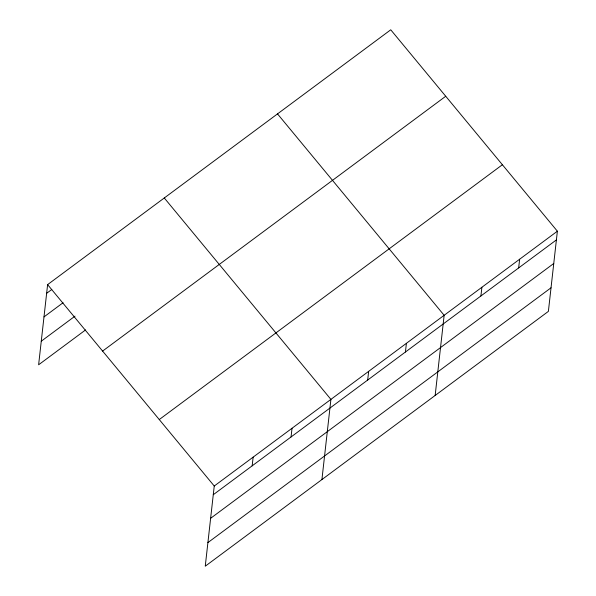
<?xml version="1.0" encoding="UTF-8"?>
<svg xmlns="http://www.w3.org/2000/svg" width="596" height="596" viewBox="0 0 596 596"><rect width="100%" height="100%" fill="white"/><g stroke="black" fill="none" stroke-linecap="round" stroke-linejoin="round"><path stroke-width="0.89" d="M47.613 284.62L214.247 486.023L205.255 566.2L548.387 311.38L557.379 231.203L390.745 29.8L47.613 284.62L38.621 364.797L85.578 329.923M252.16 465.841L253.136 457.147M291.049 436.965L292.025 428.263M321.922 479.564L330.914 399.387L164.28 197.976M367.68 380.054L368.656 371.353M405.429 352.02L406.405 343.326M435.155 395.476L444.147 315.299L277.512 113.888M480.92 295.966L481.888 287.265M518.662 267.932L519.638 259.238M46.637 293.314L51.77 289.5M43.992 316.901L63.072 302.738M41.266 341.203L75.014 316.141M102.601 351.081L445.733 96.261M159.259 419.562L502.391 164.742M214.247 486.023L557.379 231.203M213.271 494.717L556.403 239.905M210.626 518.311L553.758 263.492M207.9 542.613L551.032 287.793"/></g></svg>
